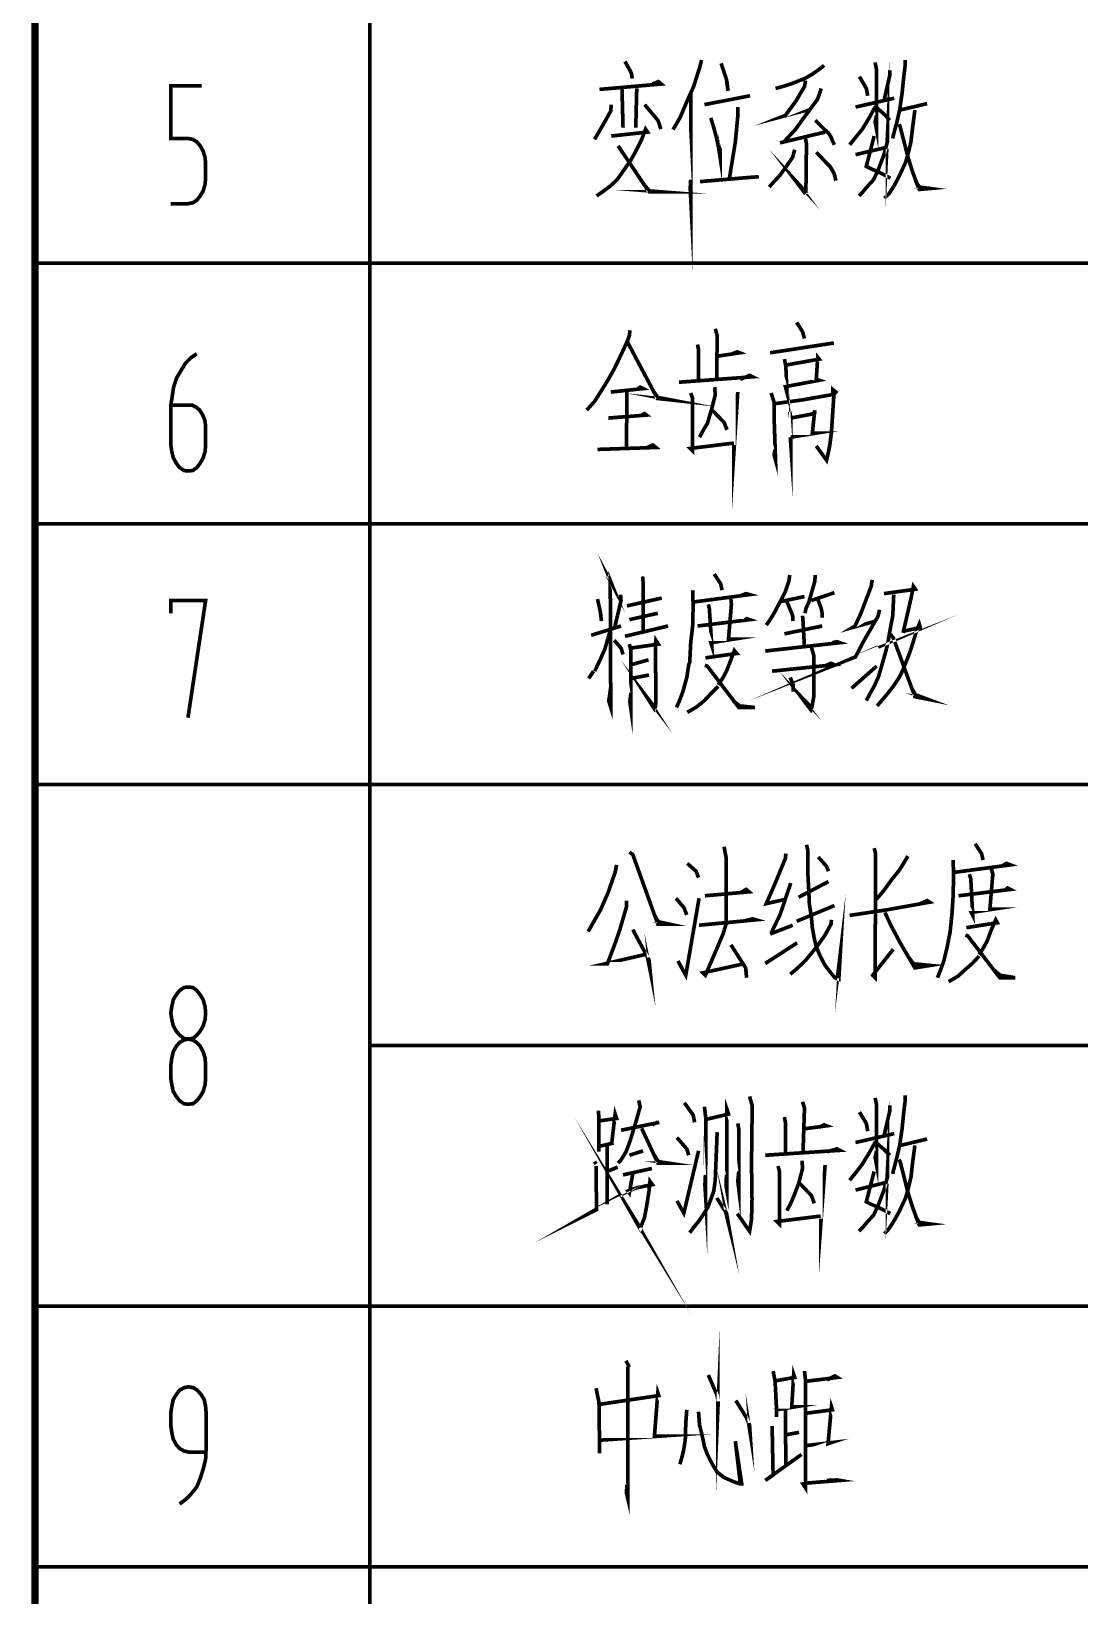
# Model space of a CAD drawing. Header units: millimetres. Extents: x 65 to 1398, y -63 to 357.
# Drawn here: x 362.73 to 387.24, y 120.62 to 157.2 of the extents above; entities that cross this region are included whole.
import ezdxf

# ---------------------------------------------------------------- set-up
doc = ezdxf.new("R2010")
doc.units = ezdxf.units.MM
doc.header["$LTSCALE"] = 0.25
doc.layers.add('P', color=7, linetype='Continuous')

msp = doc.modelspace()

# ---------------------------------------------------------------- linework, layer by layer
at = {"layer": 'P'}
for points, const_width in [([(362.8127897448064, 188.3498292557956), (362.8127897448064, 102.999869971135)], 0.1710016096220384), ([(370.6457037794706, 188.3498292557956), (370.6457037794706, 102.999869971135)], 0.0858259029281714), ([(378.3986436773155, 156.5240239790673), (378.3641832768973, 156.3751290414116), (378.2152883392416, 155.9050371640095), (378.1002036057698, 155.6527610250995), (377.8940913994953, 155.17096561548), (377.7334929296221, 154.8959326083692)], 0.0858259029281714), ([(383.1580801124231, 156.5240239790673), (383.1580801124231, 156.3751290414116), (383.123619712005, 156.0883925020834), (383.0891593115869, 155.7444386941364), (383.0319420429681, 155.3543209535538), (382.9630212421318, 155.0565310782424), (382.8830471053124, 154.7580910066967), (382.8713435730949, 154.6891702058605)], 0.0858259029281714), ([(376.6093036405099, 156.4895635786492), (376.7243883739818, 156.2834513723747), (376.7588487743999, 156.2145305715384), (376.7816056426006, 156.0883925020834)], 0.0858259029281714), ([(378.8570320225, 156.4440498422478), (378.983170091955, 156.0656356338827), (379.0176304923732, 155.8016559627552), (378.9948736241726, 156.0194717012471)], 0.0858259029281714), ([(381.2660090705975, 156.3978859096122), (381.1970882697613, 156.3406686409935), (380.9903258672525, 156.1917737033378), (380.8069705291787, 156.0883925020834), (380.4857735894324, 155.9622544326284), (380.3024182513585, 155.9050371640095), (380.1301162492679, 155.8588732313739)], 0.0858259029281714), ([(382.0000806191271, 154.3107559974953), (382.7335019714224, 154.483057999586), (382.7452055036399, 154.7236306062786), (382.7452055036399, 154.609196069041), (382.6652313668204, 154.3107559974953), (382.5390932973654, 153.9778555255315), (382.4240085638936, 153.7255793866215), (382.286166962221, 153.5766844489658), (382.160028892766, 153.4277895113101), (382.0800547559465, 153.3471651782563)], 0.0858259029281714), ([(382.4584689643117, 156.4668067104485), (382.4929293647298, 156.2834513723747), (382.4929293647298, 154.8959326083692), (382.4584689643117, 155.0792879464431), (382.4929293647298, 155.2281828840987)], 0.0858259029281714), ([(382.8024227722586, 156.2834513723747), (382.8024227722586, 156.1690168351371), (382.6652313668204, 155.5721366920457)], 0.0858259029281714), ([(365.9896485456173, 153.1638098401825), (366.3908196221831, 153.1638098401825), (366.5052541594207, 153.1865667083832), (366.5969318284576, 153.2444341732362), (366.6775561615113, 153.3471651782563), (366.7464769623476, 153.4622499117282), (366.7919906987489, 153.6228483816014), (366.8036942309664, 153.7717433192571), (366.8036942309664, 154.0812367267859), (366.7919906987489, 154.2418351966591), (366.7464769623476, 154.3907301343148), (366.6775561615113, 154.5175184000041), (366.5969318284576, 154.609196069041), (366.5052541594207, 154.6664133376598), (366.3908196221831, 154.6891702058605), (365.9896485456173, 154.6891702058605), (365.9896485456173, 155.9160904999927), (366.7120165619294, 155.9160904999927)], 0.0858259029281714), ([(376.0130736936529, 155.8361163631733), (377.4584599225114, 155.9622544326284), (377.3895391216752, 156.0194717012471), (377.2516975200026, 155.9622544326284)], 0.0858259029281714), ([(376.5403828396737, 155.8361163631733), (376.5637899041086, 154.9414463447705)], 0.0858259029281714), ([(376.884986843855, 155.8588732313739), (376.86157977942, 154.9414463447705)], 0.0858259029281714), ([(380.8297273973793, 156.0422285694478), (380.8069705291787, 155.9050371640095), (380.6119116588874, 155.5721366920457), (380.3596355199773, 155.2281828840987), (380.3024182513585, 155.2054260158981), (380.9558654668343, 155.3770778217545)], 0.0858259029281714), ([(381.1970882697613, 155.8588732313739), (381.1509243371257, 155.7099782937183), (381.1054106007244, 155.5955437564807), (380.7725101287606, 155.1482087472793), (380.6008583229042, 154.9069859443524), (380.3251751195592, 154.609196069041), (380.2334974505222, 154.5857890046061), (381.2887659387982, 154.8380651435162)], 0.0858259029281714), ([(382.091758288164, 156.134556434719), (382.2523567580372, 155.8588732313739), (382.286166962221, 155.6872214255176)], 0.0858259029281714), ([(376.2881067007636, 155.4804590230088), (376.2770533647804, 155.3315640853532), (376.0702909622717, 154.9642032129712), (375.8986391564154, 154.6664133376598)], 0.0858259029281714), ([(377.0683421819288, 155.4804590230088), (377.3778355894576, 155.1137483468612), (377.4005924576583, 155.0565310782424), (377.4467563902939, 154.9069859443524)], 0.0858259029281714), ([(378.1463675384053, 155.7444386941364), (378.1463675384053, 153.2899479096376), (378.1346640061879, 153.519467180347), (378.1463675384053, 153.7255793866215)], 0.0858259029281714), ([(378.4675644781517, 155.4804590230088), (379.5338863024108, 155.6872214255176)], 0.0858259029281714), ([(379.2471497630826, 155.4232417543901), (379.2471497630826, 155.2054260158981), (379.1899324944638, 154.609196069041), (379.1210116936276, 154.1846179280403), (379.0520908927913, 153.7600397870396)], 0.0858259029281714), ([(382.4701724965291, 155.4459986225907), (382.3206273626392, 155.17096561548), (382.160028892766, 154.9069859443524), (382.0111339551103, 154.7236306062786), (381.8622390174546, 154.5402752682048)], 0.0858259029281714), ([(382.0000806191271, 155.4232417543901), (382.9058039735131, 155.6293539606645)], 0.0858259029281714), ([(383.0436455751856, 155.3543209535538), (383.6743359224608, 155.5032158912095)], 0.0858259029281714), ([(378.6164594158074, 155.17096561548), (378.6853802166437, 154.9414463447705), (378.7653543534631, 154.6436564694592), (378.8115182860987, 154.3907301343148), (378.8342751542993, 154.2418351966591), (378.8342751542993, 154.4251905347329), (378.7543010174799, 154.6664133376598)], 0.0858259029281714), ([(381.0592466680888, 155.1137483468612), (381.2660090705975, 154.9069859443524), (381.3687400756177, 154.8153082753155), (381.4266075404707, 154.7236306062786), (381.472121276872, 154.609196069041), (381.5065816772901, 154.5402752682048)], 0.0858259029281714), ([(382.4929293647298, 155.4115382221726), (382.6879882350211, 155.2398864163162), (382.8024227722586, 155.1137483468612)], 0.0858259029281714), ([(383.3875993831326, 155.3543209535538), (383.3303821145138, 154.9069859443524), (383.2959217140957, 154.609196069041), (383.2387044454769, 154.3679732661141), (383.1697836446406, 154.1274006594215), (383.0319420429681, 153.8289605878759), (382.9058039735131, 153.5883879811832), (382.779665904058, 153.3933291108919), (382.6762847028036, 153.2899479096376)], 0.0858259029281714), ([(376.2881067007636, 154.7463874744793), (377.137262982765, 154.8380651435162), (377.0910990501295, 154.9069859443524), (376.9994213810925, 154.6664133376598), (376.86157977942, 154.3907301343148), (376.7471452421825, 154.1846179280403), (376.5865467723093, 153.9550986573309), (376.4259483024362, 153.7255793866215), (376.2653498325629, 153.5766844489658), (376.0819944944891, 153.4388428472932), (375.9441528928166, 153.3471651782563)], 0.0858259029281714), ([(380.8297273973793, 154.6891702058605), (380.8531344618143, 154.5630321364054), (380.8414309295968, 153.5766844489658), (380.8414309295968, 153.3933291108919)], 0.0858259029281714), ([(382.435712096111, 154.7463874744793), (382.2523567580372, 154.0357229903846), (382.3667912952748, 153.9778555255315), (382.5046328969473, 153.9206382569128), (382.6418243023855, 153.8517174560765), (382.8141263044761, 153.7600397870396)], 0.0858259029281714), ([(383.0202385107506, 155.0220706778243), (383.0436455751856, 154.9642032129712), (383.2270009132594, 154.2535387288766), (383.3303821145138, 153.9206382569128), (383.4565201839688, 153.5766844489658), (383.4909805843869, 153.4967103121463), (383.743256723297, 153.519467180347), (383.4909805843869, 153.5539275807651), (383.3986527191157, 153.7028225184208)], 0.0858259029281714), ([(376.4487051706368, 154.5175184000041), (377.1717233831832, 153.4388428472932), (377.481216790712, 153.4388428472932), (377.1827767191663, 153.4622499117282), (377.0455853137282, 153.6228483816014)], 0.0858259029281714), ([(380.5774512584692, 154.4251905347329), (380.5319375220679, 154.2535387288766), (380.3596355199773, 154.0012625899665), (380.2334974505222, 153.8289605878759), (380.0956558488498, 153.6800656502201), (379.9812213116122, 153.5539275807651)], 0.0858259029281714), ([(380.8297273973793, 153.3933291108919), (380.5774512584692, 153.7255793866215), (380.8414309295968, 153.4388428472932)], 0.0858259029281714), ([(381.0820035362894, 154.3679732661141), (381.2887659387982, 154.1501575276222), (381.4032004760357, 154.0357229903846), (381.472121276872, 153.9206382569128), (381.5065816772901, 153.8517174560765), (381.5410420777083, 153.7028225184208)], 0.0858259029281714), ([(378.3641832768973, 153.6800656502201), (379.4422086333739, 153.7717433192571), (379.7406487049196, 153.7945001874577)], 0.0858259029281714), ([(362.8127897448064, 151.7762910761771), (414.1119722389493, 151.7762910761771)], 0.0858259029281714), ([(380.6236151911049, 150.3887723121717), (380.7614567927774, 150.1703063774454), (380.8069705291787, 150.0097079075722)], 0.0858259029281714), ([(376.7243883739818, 150.2047667778635), (376.7126848417644, 150.0786287084085), (376.6554675731455, 149.9297337707528), (376.5176259714731, 149.6312936992071), (376.3570275015999, 149.2990434234776), (376.2081325639442, 149.03506375235), (376.0592376262884, 148.7944911456574), (375.8986391564154, 148.5422150067473), (375.7146336221072, 148.3354526042386)], 0.0858259029281714), ([(376.6554675731455, 149.9524906389534), (377.3661320572402, 148.6104856113493), (377.6762756610033, 148.5766754071655), (377.3778355894576, 148.6338926757842), (377.2634010522201, 148.7944911456574)], 0.0858259029281714), ([(378.7198406170618, 150.2392271782816), (378.7653543534631, 150.0786287084085), (378.7543010174799, 149.03506375235)], 0.0858259029281714), ([(366.5969318284576, 149.654700763642), (366.4597404230194, 149.5630230946051), (366.3336023535643, 149.4362348289158), (366.2302211523099, 149.2645830230595), (366.1268399510556, 149.0922810209688), (366.0579191502193, 148.8861688146943), (366.0241089460355, 148.6683530762024), (365.9896485456173, 148.4505373377104), (365.9896485456173, 147.5214069188896), (366.012405413818, 147.3718617849995), (366.0468658142361, 147.2229668473439), (366.1157866150724, 147.0968287778888), (366.1957607518918, 146.9934475766344), (366.2991419531462, 146.9251769720325), (366.3908196221831, 146.913473439815), (366.5052541594207, 146.9251769720325), (366.5969318284576, 146.9934475766344), (366.6775561615113, 147.0968287778888), (366.7464769623476, 147.2229668473439), (366.7919906987489, 147.3718617849995), (366.8036942309664, 147.5214069188896), (366.8036942309664, 147.8309003264184), (366.8036942309664, 147.9797952640741), (366.7809373627657, 148.1176368657466), (366.7347734301301, 148.221018067001), (366.6658526292939, 148.3354526042386), (366.5858784924744, 148.4043734050748), (366.4942008234375, 148.4505373377104), (366.3908196221831, 148.4505373377104), (365.9896485456173, 148.4505373377104)], 0.0858259029281714), ([(378.3069660082786, 149.872516502134), (378.3297228764792, 149.746378432679), (378.3297228764792, 149.0233602201326)], 0.0858259029281714), ([(378.7653543534631, 149.596833298789), (379.2933136957182, 149.6774576318427), (379.2360964270994, 149.7002145000434), (379.1210116936276, 149.654700763642)], 0.0858259029281714), ([(380.0039781798129, 149.6774576318427), (381.4948781450727, 149.9069769025521)], 0.0858259029281714), ([(380.3368786517767, 149.528562694187), (380.3713390521948, 149.3562606920964), (380.3940959203954, 148.7600307452393), (380.3596355199773, 148.8861688146943), (381.1509243371257, 149.03506375235), (381.0820035362894, 149.0578206205507), (381.1164639367075, 149.5740764305883), (381.1509243371257, 149.528562694187), (380.3713390521948, 149.3907210925145)], 0.0858259029281714), ([(376.2770533647804, 148.7600307452393), (377.0338817815107, 148.8400048820587), (376.9649609806744, 148.8744652824768), (376.8960401798382, 148.8172480138581)], 0.0858259029281714), ([(377.8713345312947, 148.9895500159487), (379.5911035710296, 149.1156880854038), (379.5228329664276, 149.1501484858219), (379.3043670317014, 149.0578206205507)], 0.0858259029281714), ([(378.7081370848443, 148.8744652824768), (378.7198406170618, 148.691109944403), (378.6281629480249, 148.3354526042386), (378.5364852789879, 148.0259591967097), (378.4331040777336, 147.8536571946191), (378.3524797446798, 147.7047622569634)], 0.0858259029281714), ([(380.0846025128666, 148.4843475418943), (380.7614567927774, 148.5766754071655), (381.472121276872, 148.7028134766205), (381.472121276872, 148.8172480138581), (381.5410420777083, 148.7600307452393), (381.4948781450727, 148.7028134766205), (381.4376608764539, 147.8309003264184), (381.4032004760357, 147.5441637870902), (381.3576867396345, 147.3146445163808), (381.3232263392163, 147.1657495787251), (381.0820035362894, 147.4986500506889)], 0.0858259029281714), ([(376.6554675731455, 148.7944911456574), (376.6437640409281, 147.4407825858358)], 0.0858259029281714), ([(378.1463675384053, 148.7372738770386), (378.1918812748067, 148.6104856113493), (378.1918812748067, 148.5532683427305), (378.1918812748067, 147.383565317217), (378.1346640061879, 147.4407825858358), (379.1554720940456, 147.5669206552909)], 0.0858259029281714), ([(379.2471497630826, 148.7600307452393), (379.1554720940456, 147.3380515808157), (379.1554720940456, 147.5214069188896)], 0.0858259029281714), ([(380.1190629132847, 147.4180257176351), (380.0956558488498, 147.2918876481801), (380.1301162492679, 147.1657495787251), (380.0956558488498, 148.1865576665829), (380.0956558488498, 148.5188079423124), (380.0273852442478, 148.7372738770386)], 0.0858259029281714), ([(380.4630167212317, 148.3009922038204), (380.4857735894324, 148.1520972661648), (380.4857735894324, 147.5441637870902), (380.4747202534492, 147.7047622569634)], 0.0858259029281714), ([(376.2198360961617, 148.1520972661648), (377.1138559183301, 148.221018067001), (377.0683421819288, 148.2554784674191), (376.9994213810925, 148.221018067001)], 0.0858259029281714), ([(378.6281629480249, 148.3582094724392), (378.9259528233363, 148.0487160649103), (378.9948736241726, 147.877064259054)], 0.0858259029281714), ([(380.4857735894324, 147.7047622569634), (381.0592466680888, 147.7964399260003), (380.9903258672525, 147.7964399260003), (381.0475431358713, 148.3354526042386)], 0.0858259029281714), ([(381.0592466680888, 148.3009922038204), (381.0364897998881, 148.2554784674191), (380.4857735894324, 148.1520972661648)], 0.0858259029281714), ([(375.9669097610172, 147.4180257176351), (377.3316716568221, 147.4641896502708), (377.2634010522201, 147.5214069188896), (377.137262982765, 147.4641896502708)], 0.0858259029281714), ([(362.8127897448064, 145.6748496134653), (414.1119722389493, 145.6748496134653)], 0.0858259029281714), ([(376.2081325639442, 144.447929319333), (376.2881067007636, 144.298384185443), (376.2653498325629, 144.3556014540618), (376.2770533647804, 141.3855050557596), (376.2308894321448, 141.5343999934153), (376.2770533647804, 141.8673004653791)], 0.0858259029281714), ([(377.0221782492932, 144.447929319333), (377.0338817815107, 144.298384185443), (377.0338817815107, 143.1858984285483)], 0.0858259029281714), ([(378.6970837488611, 144.5051465879518), (378.8459786865168, 144.2756273172423), (378.880439086935, 144.1267323795867)], 0.0858259029281714), ([(380.4630167212317, 144.4817395235168), (380.4402598530311, 144.3328445858611), (380.3596355199773, 144.0922719791685), (380.2334974505222, 143.8510491762416), (380.0956558488498, 143.5877197013484), (379.9812213116122, 143.4037141670402), (379.9123005107759, 143.3120364980033)], 0.0858259029281714), ([(381.0592466680888, 144.4817395235168), (381.0475431358713, 144.3328445858611), (380.9792725312693, 144.0922719791685), (380.910351730433, 143.8510491762416), (380.8414309295968, 143.7021542385859), (380.8186740613962, 143.5877197013484)], 0.0858259029281714), ([(378.1918812748067, 144.1267323795867), (378.2035848070241, 143.7593715072047), (378.1918812748067, 143.2892796298027), (378.1463675384053, 142.8991618892201), (378.1236106702047, 142.4407735440355), (378.1002036057698, 142.3835562754167), (378.0546898693684, 142.0851162038711), (377.9630122003316, 141.7522157319072), (377.8713345312947, 141.5116431252146), (377.8134670664416, 141.3855050557596)], 0.0858259029281714), ([(382.3895481634754, 144.3673049862793), (382.3667912952748, 144.2184100486236), (382.1262186885822, 143.5877197013484), (381.9883770869096, 143.2892796298027), (381.9311598182909, 143.2548192293845), (382.4701724965291, 143.4037141670402)], 0.0858259029281714), ([(382.6652313668204, 144.0461080465329), (383.3986527191157, 144.1494892477873), (383.3531389827144, 144.2184100486236), (383.3069750500788, 143.9771872456967), (383.1119161797875, 143.1286811599295)], 0.0858259029281714), ([(366.3908196221831, 141.144932449067), (366.8036942309664, 143.8855095766597), (365.9896485456173, 143.8855095766597), (365.9896485456173, 143.5877197013484)], 0.0858259029281714), ([(375.9669097610172, 143.9199699770779), (376.0358305618536, 143.610476569549), (376.0592376262884, 143.4037141670402)], 0.0858259029281714), ([(376.5059224392555, 144.0233511783323), (376.5176259714731, 143.8855095766597), (376.3687310338174, 143.2548192293845)], 0.0858259029281714), ([(377.4695132584945, 143.9427268452785), (376.6554675731455, 143.7593715072047)], 0.0858259029281714), ([(378.2152883392416, 143.8510491762416), (379.5228329664276, 144.0233511783323), (379.4422086333739, 144.0461080465329), (379.3160705639189, 144.0005943101316)], 0.0858259029281714), ([(378.5592421471886, 143.7938319076228), (378.5819990153893, 143.7021542385859), (378.6392162840081, 142.8302410883838), (378.6164594158074, 142.8991618892201), (379.132715225845, 142.9797862222738), (379.0293340245906, 142.9797862222738), (379.0982548254269, 143.7938319076228), (379.0865512932094, 143.9199699770779)], 0.0858259029281714), ([(380.2562543187229, 143.8627527084591), (380.8069705291787, 143.9771872456967)], 0.0858259029281714), ([(380.3940959203954, 143.8627527084591), (380.508530457633, 143.5877197013484), (380.5319375220679, 143.5187989005121), (380.5319375220679, 143.4037141670402)], 0.0858259029281714), ([(380.9675689990519, 143.8855095766597), (381.5065816772901, 144.0688649147336)], 0.0858259029281714), ([(381.1164639367075, 143.9199699770779), (381.1970882697613, 143.7021542385859), (381.2198451379619, 143.5877197013484), (381.2198451379619, 143.484338500094)], 0.0858259029281714), ([(382.8941004412956, 144.0233511783323), (382.8713435730949, 143.5298522364953), (382.8141263044761, 143.2320623611839), (382.7569090358573, 142.8991618892201), (382.7107451032218, 142.7041030189288), (382.6190674341849, 142.3835562754167), (382.5390932973654, 142.1078730720717), (382.435712096111, 141.8783538013623), (382.3440344270741, 141.7184055277234), (382.2523567580372, 141.5461035256328)], 0.0858259029281714), ([(377.3778355894576, 143.5877197013484), (376.7126848417644, 143.4381745674584)], 0.0858259029281714), ([(378.3069660082786, 143.2892796298027), (379.5228329664276, 143.4381745674584), (379.4539121655914, 143.4615816318933), (379.3849913647551, 143.4037141670402)], 0.0858259029281714), ([(382.5618501655661, 143.6676938381678), (382.527389765148, 143.5187989005121), (382.183435957201, 142.922568953655), (382.0000806191271, 142.5669116134906), (381.942213154274, 142.5441547452899), (382.527389765148, 142.7964308842)], 0.0858259029281714), ([(380.7614567927774, 143.5298522364953), (380.7725101287606, 143.4037141670402), (380.8069705291787, 142.7730238197651)], 0.0858259029281714), ([(383.1008628438044, 143.1631415603476), (383.5137374525876, 143.2548192293845), (383.4909805843869, 143.3354435624383), (383.4220597835507, 143.1631415603476), (383.3303821145138, 142.8536481528188), (383.2614613136776, 142.64688575031), (383.1925405128412, 142.4752339444536), (383.1119161797875, 142.2684715419449), (383.0202385107506, 142.0851162038711), (382.8830471053124, 141.8783538013623), (382.7569090358573, 141.7184055277234), (382.6418243023855, 141.5805639260509), (382.5046328969473, 141.4199654561777)], 0.0858259029281714), ([(376.5176259714731, 143.2892796298027), (375.8180148233616, 143.0714638913107)], 0.0858259029281714), ([(376.2653498325629, 143.1858984285483), (376.1392117631079, 142.7502669515644), (376.0013701614354, 142.4407735440355), (375.8986391564154, 142.2340111415268)], 0.0858259029281714), ([(376.7471452421825, 142.7730238197651), (377.3895391216752, 142.864701488802), (377.3316716568221, 142.9570293540732), (377.3206183208389, 142.8536481528188), (377.3316716568221, 141.7294588637066), (377.3316716568221, 141.5343999934153), (377.3206183208389, 141.3972085879771), (377.2978614526382, 141.3510446553415), (377.1138559183301, 141.6377811946697), (377.2978614526382, 141.3972085879771), (377.3206183208389, 141.4544258565959)], 0.0858259029281714), ([(376.6093036405099, 143.0487070231101), (377.6184081961503, 143.2892796298027)], 0.0858259029281714), ([(380.3368786517767, 143.1059242917289), (381.2198451379619, 143.2892796298027)], 0.0858259029281714), ([(381.1743314015606, 143.2892796298027), (381.1164639367075, 143.2548192293845)], 0.0858259029281714), ([(382.8024227722586, 143.1059242917289), (382.8830471053124, 143.0142466226919), (383.3875993831326, 141.6377811946697), (383.6743359224608, 141.5805639260509), (383.3986527191157, 141.6839451273053), (383.3303821145138, 141.8100831967603)], 0.0858259029281714), ([(376.3570275015999, 142.9570293540732), (376.5176259714731, 142.7730238197651), (376.5637899041086, 142.6241288821093)], 0.0858259029281714), ([(376.7126848417644, 142.864701488802), (376.7471452421825, 142.7158065511462), (376.7471452421825, 141.3510446553415), (376.7243883739818, 141.5116431252146), (376.7471452421825, 141.7294588637066)], 0.0858259029281714), ([(378.4903213463524, 142.5441547452899), (379.2243928948819, 142.64688575031), (379.1671756262632, 142.7158065511462), (379.0865512932094, 142.4979908126543), (378.983170091955, 142.2340111415268), (378.9031959551356, 142.0851162038711), (378.7887614178981, 141.9128142017804)], 0.0858259029281714), ([(379.8895436425753, 142.7041030189288), (381.6327197467452, 142.8991618892201), (381.5637989459089, 142.922568953655), (381.4604177446545, 142.8991618892201)], 0.0858259029281714), ([(380.9675689990519, 142.7964308842), (381.0247862676706, 142.6013720139087), (381.0247862676706, 141.6377811946697), (380.9903258672525, 141.4544258565959), (380.9792725312693, 141.3855050557596), (380.9558654668343, 141.3282877871408), (380.7035893279243, 141.6605380628703), (380.9675689990519, 141.3855050557596), (380.9903258672525, 141.4771827247965)], 0.0858259029281714), ([(377.1600198509657, 142.4979908126543), (376.7471452421825, 142.3835562754167)], 0.0858259029281714), ([(378.4786178141349, 142.3718527431993), (378.5364852789879, 142.3490958749986), (379.2699066312833, 141.3855050557596), (379.6489710358827, 141.3855050557596)], 0.0858259029281714), ([(380.0501421124484, 142.2340111415268), (381.5065816772901, 142.3835562754167), (381.4266075404707, 142.4173664796006), (381.3232263392163, 142.3718527431993)], 0.0858259029281714), ([(381.9077527538559, 141.832840064961), (382.4929293647298, 142.3490958749986)], 0.0858259029281714), ([(375.8752320919804, 142.2340111415268), (375.7607975547428, 142.0623593356704)], 0.0858259029281714), ([(377.1717233831832, 142.1423334724898), (376.7471452421825, 142.0623593356704)], 0.0858259029281714), ([(380.4747202534492, 142.0851162038711), (380.5429908580511, 141.9128142017804), (380.5429908580511, 141.7522157319072)], 0.0858259029281714), ([(378.7887614178981, 141.8783538013623), (378.6281629480249, 141.7184055277234), (378.4675644781517, 141.5461035256328), (378.2842091400779, 141.3972085879771), (378.0657432053516, 141.271070518522)], 0.0858259029281714), ([(379.6372675036652, 141.3855050557596), (379.2933136957182, 141.4199654561777), (379.132715225845, 141.5461035256328)], 0.0858259029281714), ([(362.8127897448064, 139.5851116829709), (414.1119722389493, 139.5851116829709)], 0.0858259029281714), ([(376.7126848417644, 138.0025340486742), (376.7926589785837, 137.9446665838211), (377.3778355894576, 136.3165752131231), (377.6528685965684, 136.3165752131231), (377.3895391216752, 136.3737924817418), (377.2978614526382, 136.534390951615)], 0.0858259029281714), ([(378.9259528233363, 138.1286721181292), (378.9721167559719, 137.8874493152023), (378.9721167559719, 136.3165752131231), (378.9031959551356, 136.0870559424136), (378.4903213463524, 135.1234651231746), (378.4331040777336, 135.1806823917934), (379.3732878325376, 135.3874447943022), (379.0865512932094, 135.8347798035036), (379.4305051011564, 135.2957671252653), (379.4539121655914, 135.0662478545558)], 0.0858259029281714), ([(380.3713390521948, 137.9680736482561), (380.3596355199773, 137.8529889147842), (380.0846025128666, 137.1878381670909), (379.9123005107759, 136.7977204265082), (380.3713390521948, 136.9011016277626)], 0.0858259029281714), ([(380.8531344618143, 138.1741858545305), (380.8875948622324, 138.036344252858), (380.8875948622324, 137.4628711742016), (380.910351730433, 137.0389432294351), (380.9214050664162, 136.7749635583076), (380.9675689990519, 136.4999305511969), (380.9903258672525, 136.2359508800693), (381.0364897998881, 135.9836747411592), (381.0820035362894, 135.7886158708679), (381.1743314015606, 135.570800132376), (381.2887659387982, 135.352984393884), (381.4032004760357, 135.2040894562283), (381.5182852095076, 135.0662478545558), (381.6099628785445, 135.0317874541377), (381.6444232789627, 135.6280174009948), (381.5755024781264, 135.0545443223384)], 0.0858259029281714), ([(381.3687400756177, 137.5551990394728), (381.3232263392163, 137.6696335767104), (381.128167468925, 137.8874493152023)], 0.0858259029281714), ([(382.435712096111, 138.0942117177111), (382.4701724965291, 137.9680736482561), (382.4584689643117, 135.0662478545558), (382.4012516956929, 135.1234651231746), (382.8830471053124, 135.7313986022492)], 0.0858259029281714), ([(383.2270009132594, 137.9102061834029), (383.0319420429681, 137.5896594398909), (382.8368831726768, 137.348436636964), (382.6652313668204, 137.1078640302714), (382.4584689643117, 136.8666412273445)], 0.0858259029281714), ([(384.7978750153387, 138.1969427227312), (384.9474201492286, 137.9680736482561), (384.9818805496468, 137.8185285143661)], 0.0858259029281714), ([(376.4142447702187, 137.7040939771285), (376.3797843698005, 137.5317919750378), (376.2081325639442, 137.0389432294351), (376.0358305618536, 136.6488254888526), (375.8641787559972, 136.3510356135412), (375.7490940225253, 136.1442732110324)], 0.0858259029281714), ([(378.0657432053516, 137.7385543775466), (378.2725056078605, 137.5551990394728), (378.3297228764792, 137.4056539055828)], 0.0858259029281714), ([(384.2822694015354, 137.8185285143661), (384.2933227375185, 137.4628711742016), (384.2822694015354, 136.9817259608164), (384.2588623371004, 136.5916082202338), (384.2133486006991, 136.1442732110324), (384.2016450684816, 136.0870559424136), (384.1444277998628, 135.7886158708679), (384.0644536630434, 135.4563655951384), (383.9721257977722, 135.2040894562283), (383.9149085291534, 135.0662478545558)], 0.0858259029281714), ([(384.3277831379366, 137.5317919750378), (385.6236242329052, 137.7040939771285), (385.5319465638682, 137.7385543775466), (385.4292155588481, 137.6813371089278)], 0.0858259029281714), ([(384.6606836099004, 137.4862782386365), (384.6951440103186, 137.3828970373822), (384.7406577467199, 136.5226874193975), (384.7061973463018, 136.5916082202338), (385.2341566885569, 136.6715823570532), (385.14247901952, 136.6715823570532), (385.2107496241219, 137.4862782386365), (385.1762892237037, 137.6124163080916)], 0.0858259029281714), ([(378.4786178141349, 136.9817259608164), (379.5111294342101, 137.0734036298533), (379.4422086333739, 137.1306208984721), (379.3043670317014, 137.0499965654183)], 0.0858259029281714), ([(380.4857735894324, 137.2795158361278), (380.2334974505222, 136.534390951615), (380.0273852442478, 136.1098128106143)], 0.0858259029281714), ([(380.6691289275062, 136.9472655603983), (381.3687400756177, 137.3139762365459)], 0.0858259029281714), ([(384.4084074709904, 136.9817259608164), (385.6236242329052, 137.1306208984721), (385.5553536283032, 137.1650812988902), (385.4974861634501, 137.1078640302714)], 0.0858259029281714), ([(376.6437640409281, 136.8666412273445), (376.6437640409281, 136.7177462896888), (376.4948691032724, 136.2131940118687)], 0.0858259029281714), ([(377.8024137304584, 136.9238584959633), (377.9857690685322, 136.7060427574714), (378.0546898693684, 136.534390951615)], 0.0858259029281714), ([(377.8479274668597, 135.4563655951384), (378.0312828049335, 135.1234651231746), (378.3414264086967, 136.9238584959633)], 0.0858259029281714), ([(381.8622390174546, 136.5226874193975), (382.7107451032218, 136.6488254888526), (383.7315531910796, 136.8321808269264), (383.6743359224608, 136.8666412273445), (383.467573519952, 136.7749635583076)], 0.0858259029281714), ([(378.3414264086967, 136.2931681486881), (379.6717279040834, 136.4193062181431), (379.5911035710296, 136.4427132825781), (379.3622344965545, 136.384845817725)], 0.0858259029281714), ([(381.4376608764539, 136.4193062181431), (381.4266075404707, 136.3165752131231), (381.2887659387982, 136.064299074213), (381.1509243371257, 135.8692402039217), (380.9903258672525, 135.6624778014129), (380.8186740613962, 135.4563655951384), (380.6236151911049, 135.2723600608303), (380.4747202534492, 135.1462219913753)], 0.0858259029281714), ([(380.6236151911049, 136.384845817725), (381.5065816772901, 136.752206690107)], 0.0858259029281714), ([(382.6879882350211, 136.5916082202338), (382.8258298366936, 136.2931681486881), (383.0319420429681, 135.9037006043398), (383.2387044454769, 135.5480432641753), (383.3875993831326, 135.2957671252653), (383.743256723297, 135.352984393884), (383.3875993831326, 135.3874447943022)], 0.0858259029281714), ([(384.5917628090642, 136.2359508800693), (385.3141308253763, 136.3510356135412), (385.2796704249582, 136.4193062181431), (385.1762892237037, 136.190437143668), (385.0846115546669, 135.9381610047579), (385.0046374178474, 135.7886158708679), (384.8902028806099, 135.6052605327941)], 0.0858259029281714), ([(376.5059224392555, 136.2359508800693), (376.3570275015999, 135.8113727390686), (376.1964290317267, 135.3874447943022), (376.1275082308904, 135.3874447943022), (377.0683421819288, 135.6052605327941)], 0.0858259029281714), ([(376.7926589785837, 136.190437143668), (377.1717233831832, 135.4791224633391), (377.1944802513839, 135.2496031926296), (377.137262982765, 135.5363397319578)], 0.0858259029281714), ([(380.0039781798129, 136.0870559424136), (380.5319375220679, 136.2931681486881)], 0.0858259029281714), ([(384.5690059408635, 136.064299074213), (384.6262232094823, 136.040892009778), (385.371348093995, 135.0662478545558), (385.738708966377, 135.0662478545558)], 0.0858259029281714), ([(379.8895436425753, 135.3984981302853), (380.634668527088, 135.8802935399048)], 0.0858259029281714), ([(383.2387044454769, 135.5480432641753), (383.3875993831326, 135.352984393884)], 0.0858259029281714), ([(384.8902028806099, 135.570800132376), (384.7296044107367, 135.3984981302853), (384.5573024086461, 135.2496031926296), (384.3967039387729, 135.100708254974), (384.178888200281, 134.9745701855189)], 0.0858259029281714), ([(385.7270054341595, 135.0662478545558), (385.3830516262126, 135.1234651231746), (385.2341566885569, 135.2496031926296)], 0.0858259029281714), ([(366.8036942309664, 134.2404986369893), (366.7919906987489, 134.389393574645), (366.7464769623476, 134.5499920445182), (366.6775561615113, 134.66507677799), (366.5969318284576, 134.7678077830101), (366.5052541594207, 134.8367285838464), (366.3908196221831, 134.8484321160639), (366.2991419531462, 134.8367285838464), (366.1957607518918, 134.7678077830101), (366.1157866150724, 134.66507677799), (366.0468658142361, 134.5499920445182), (366.012405413818, 134.389393574645), (365.9896485456173, 134.2404986369893), (366.012405413818, 134.0916036993336), (366.0468658142361, 133.9420585654436), (366.1157866150724, 133.8159204959886), (366.1957607518918, 133.7242428269517), (366.2991419531462, 133.6442686901323), (366.3908196221831, 133.6325651579148), (366.5052541594207, 133.6442686901323), (366.5969318284576, 133.7242428269517), (366.6775561615113, 133.8159204959886), (366.7464769623476, 133.9420585654436), (366.7919906987489, 134.0916036993336), (366.8036942309664, 134.2404986369893)], 0.0858259029281714), ([(366.8036942309664, 133.013578342857), (366.7919906987489, 133.1852301487134), (366.7464769623476, 133.3341250863691), (366.6775561615113, 133.4609133520584), (366.5969318284576, 133.5525910210953), (366.5052541594207, 133.6098082897141), (366.3908196221831, 133.6325651579148), (366.2991419531462, 133.6098082897141), (366.1957607518918, 133.5525910210953), (366.1157866150724, 133.4609133520584), (366.0468658142361, 133.3341250863691), (366.012405413818, 133.1852301487134), (365.9896485456173, 133.013578342857)], 0.0858259029281714), ([(370.6457037794706, 133.4836702202591), (414.1119722389493, 133.4836702202591)], 0.0858259029281714), ([(365.9896485456173, 132.7151382713114), (365.9896485456173, 133.013578342857)], 0.0858259029281714), ([(366.8036942309664, 133.013578342857), (366.8036942309664, 132.7151382713114)], 0.0858259029281714), ([(365.9896485456173, 132.7151382713114), (366.012405413818, 132.5662433336557), (366.0468658142361, 132.4056448637825), (366.1157866150724, 132.2905601303106), (366.1957607518918, 132.1878291252906), (366.2991419531462, 132.1189083244543), (366.3908196221831, 132.1072047922368), (366.5052541594207, 132.1189083244543), (366.5969318284576, 132.1878291252906), (366.6775561615113, 132.2905601303106), (366.7464769623476, 132.4056448637825), (366.7919906987489, 132.5662433336557), (366.8036942309664, 132.7151382713114)], 0.0858259029281714), ([(376.299810232981, 131.2014814378509), (376.3797843698005, 131.8776855215274), (376.4142447702187, 131.7749545165073), (376.0013701614354, 131.7170870516542)], 0.0858259029281714), ([(376.9305005802563, 132.1988824612737), (376.9649609806744, 132.049987523618), (376.86157977942, 131.6826266512361), (376.7243883739818, 131.235941838269), (376.6327107049449, 130.9947190353421), (376.5059224392555, 130.7886068290676), (376.4487051706368, 130.7307393642146)], 0.0858259029281714), ([(377.9974726007497, 132.141665192655), (378.2035848070241, 131.8549286533268), (378.2380452074423, 131.6826266512361)], 0.0858259029281714), ([(378.4675644781517, 132.049987523618), (378.5020248785698, 131.7515474520723), (378.5020248785698, 130.9719621671415), (378.4903213463524, 130.3757322202844), (378.4903213463524, 130.0311282161031), (378.4786178141349, 130.2261870863944), (378.4903213463524, 130.4557063571038)], 0.0858259029281714), ([(378.5020248785698, 131.7515474520723), (379.0293340245906, 131.8776855215274), (378.9948736241726, 131.9810667227818), (378.9948736241726, 131.1436139729978), (378.9948736241726, 130.4329494889032), (378.9948736241726, 130.3757322202844), (378.9948736241726, 130.0772921487387), (378.9721167559719, 130.2034302181937), (378.983170091955, 130.4557063571038)], 0.0858259029281714), ([(379.5228329664276, 132.2905601303106), (379.5800502350464, 132.0844479240362), (379.5800502350464, 131.6826266512361), (379.568346702829, 130.7307393642146), (379.5800502350464, 129.8822332784474), (379.568346702829, 129.4121414010454), (379.5228329664276, 129.1371083939347), (379.2360964270994, 129.5499830027179)], 0.0858259029281714), ([(380.7614567927774, 132.1644220608556), (380.8069705291787, 132.0155271231999), (380.7725101287606, 130.9719621671415)], 0.0858259029281714), ([(382.0000806191271, 130.1000490169394), (382.7335019714224, 130.2840545512475), (382.7452055036399, 130.5129236257226), (382.7452055036399, 130.3984890884851), (382.6652313668204, 130.1000490169394), (382.5390932973654, 129.7677987412098), (382.4240085638936, 129.5155226022998), (382.286166962221, 129.3659774684098), (382.160028892766, 129.2170825307541), (382.0800547559465, 129.1371083939347)], 0.0858259029281714), ([(382.4584689643117, 132.2560997298925), (382.4929293647298, 132.0844479240362), (382.4929293647298, 130.6852256278133), (382.4584689643117, 130.8685809658871), (382.4929293647298, 131.0174759035428)], 0.0858259029281714), ([(382.8024227722586, 132.0844479240362), (382.8024227722586, 131.9583098545811), (382.6652313668204, 131.3620799077241)], 0.0858259029281714), ([(383.1580801124231, 132.3139671947456), (383.1580801124231, 132.1644220608556), (383.123619712005, 131.8776855215274), (383.0891593115869, 131.5337317135804), (383.0319420429681, 131.1436139729978), (382.9630212421318, 130.8458240976864), (382.8830471053124, 130.5473840261407), (382.8713435730949, 130.4784632253045)], 0.0858259029281714), ([(376.7926589785837, 130.4784632253045), (376.7588487743999, 130.3068114194481), (376.7126848417644, 130.0311282161031), (376.6782244413462, 130.0772921487387), (376.8960401798382, 130.1579164817925), (377.2516975200026, 130.2261870863944), (377.1944802513839, 130.3068114194481), (377.1717233831832, 130.0772921487387), (377.1138559183301, 129.7105814725911), (377.0683421819288, 129.4693586696642), (376.9994213810925, 129.2860033315903), (376.9649609806744, 129.1943256625534), (376.7816056426006, 129.5155226022998), (376.9649609806744, 129.2170825307541)], 0.0858259029281714), ([(375.9903168254522, 131.9583098545811), (376.0013701614354, 131.7170870516542), (376.0013701614354, 130.9947190353421), (376.0013701614354, 131.1208571047972), (376.3459741656167, 131.2014814378509)], 0.0858259029281714), ([(376.5176259714731, 131.4992713131623), (377.4122959898758, 131.6826266512361)], 0.0858259029281714), ([(377.3778355894576, 131.6943301834536), (377.2516975200026, 131.6254093826173)], 0.0858259029281714), ([(379.2471497630826, 131.6598697830354), (379.2699066312833, 131.5337317135804), (379.2699066312833, 130.1234560813743), (379.2471497630826, 130.3068114194481), (379.2699066312833, 130.5363306901576)], 0.0858259029281714), ([(380.3368786517767, 131.8094149169254), (380.3596355199773, 131.6826266512361), (380.3596355199773, 130.9375017667234)], 0.0858259029281714), ([(382.091758288164, 131.923849454163), (382.2523567580372, 131.6598697830354), (382.286166962221, 131.4765144449616)], 0.0858259029281714), ([(376.9994213810925, 131.5454352457979), (377.3778355894576, 130.7307393642146), (377.6184081961503, 130.7307393642146), (377.3895391216752, 130.7651997646327), (377.2978614526382, 130.9147448985227)], 0.0858259029281714), ([(377.825170598659, 131.3276195073059), (378.0546898693684, 131.0636398361784), (378.1002036057698, 130.9147448985227)], 0.0858259029281714), ([(378.7653543534631, 131.453757576761), (378.7198406170618, 130.3295682876488), (378.6853802166437, 130.0772921487387), (378.6164594158074, 129.8822332784474), (378.5475386149711, 129.6988779403736), (378.4331040777336, 129.5155226022998), (378.3297228764792, 129.3659774684098), (378.2152883392416, 129.2287860629716), (378.1236106702047, 129.1026479935165)], 0.0858259029281714), ([(380.8069705291787, 131.5337317135804), (381.3232263392163, 131.6026525144167), (381.2660090705975, 131.6254093826173), (381.1509243371257, 131.5681921139985)], 0.0858259029281714), ([(382.0000806191271, 131.2125347738341), (382.9058039735131, 131.4192971763428)], 0.0858259029281714), ([(383.0436455751856, 131.1436139729978), (383.6743359224608, 131.2931591068878)], 0.0858259029281714), ([(376.1964290317267, 131.1436139729978), (376.1964290317267, 129.7677987412098)], 0.0858259029281714), ([(377.0338817815107, 131.0174759035428), (376.7126848417644, 130.9147448985227)], 0.0858259029281714), ([(377.825170598659, 129.8477728780293), (377.9857690685322, 129.5610363387011), (378.3297228764792, 131.0174759035428)], 0.0858259029281714), ([(379.8895436425753, 130.9147448985227), (381.6327197467452, 131.0291794357603), (381.5637989459089, 131.0636398361784), (381.3342796751995, 130.9947190353421)], 0.0858259029281714), ([(382.4701724965291, 131.235941838269), (382.3206273626392, 130.9719621671415), (382.160028892766, 130.7079824960139), (382.0111339551103, 130.5129236257226), (381.8622390174546, 130.3295682876488)], 0.0858259029281714), ([(382.4929293647298, 131.2014814378509), (382.6879882350211, 131.0291794357603), (382.8024227722586, 130.9147448985227)], 0.0858259029281714), ([(383.3875993831326, 131.1436139729978), (383.3303821145138, 130.7079824960139), (383.2959217140957, 130.3984890884851), (383.2387044454769, 130.1579164817925), (383.1697836446406, 129.9166936788655), (383.0319420429681, 129.6182536073198), (382.9058039735131, 129.3893845328447), (382.779665904058, 129.1943256625534), (382.6762847028036, 129.0792409290816)], 0.0858259029281714), ([(375.9330995568334, 130.6624687596126), (375.9441528928166, 129.6416606717548), (375.7607975547428, 129.5499830027179), (376.4948691032724, 129.9739109474843)], 0.0858259029281714), ([(375.8986391564154, 130.7651997646327), (375.9330995568334, 130.7079824960139)], 0.0858259029281714), ([(376.4376518346536, 130.6390616951776), (376.1964290317267, 130.5363306901576)], 0.0858259029281714), ([(376.5637899041086, 130.4557063571038), (377.2399939877852, 130.6046012947595)], 0.0858259029281714), ([(378.7543010174799, 129.9166936788655), (378.983170091955, 129.5610363387011), (379.0176304923732, 129.3659774684098), (378.9493598877713, 129.6416606717548)], 0.0858259029281714), ([(380.1879837141209, 130.6624687596126), (380.2217939183048, 130.5363306901576), (380.2217939183048, 130.4784632253045), (380.2217939183048, 129.308760199791), (380.164576649686, 129.3659774684098), (381.1853847375438, 129.4921155378648)], 0.0858259029281714), ([(380.7497532605599, 130.7886068290676), (380.7614567927774, 130.6046012947595), (380.6691289275062, 130.2495941508294), (380.5546943902687, 129.9511540792837), (380.4747202534492, 129.7677987412098), (380.3940959203954, 129.6182536073198)], 0.0858259029281714), ([(381.2887659387982, 130.6852256278133), (381.1853847375438, 129.2632464633897), (381.1853847375438, 129.434898269246)], 0.0858259029281714), ([(383.0202385107506, 130.8113636972683), (383.0436455751856, 130.7651997646327), (383.2270009132594, 130.0428317483206), (383.3303821145138, 129.7105814725911), (383.4565201839688, 129.3659774684098), (383.4909805843869, 129.2860033315903), (383.743256723297, 129.308760199791), (383.4909805843869, 129.3432206002091), (383.3986527191157, 129.4921155378648)], 0.0858259029281714), ([(380.6691289275062, 130.2840545512475), (380.9675689990519, 129.9739109474843), (381.0364897998881, 129.7905556094105)], 0.0858259029281714), ([(382.435712096111, 130.5363306901576), (382.2523567580372, 129.8250160098286), (382.3667912952748, 129.7677987412098), (382.5046328969473, 129.7105814725911), (382.6418243023855, 129.6416606717548), (382.8141263044761, 129.5499830027179)], 0.0858259029281714), ([(362.8127897448064, 127.3822287575473), (414.1119722389493, 127.3822287575473)], 0.0858259029281714), ([(378.3297228764792, 124.9166846370653), (378.3524797446798, 124.6065410333021), (378.4103472095329, 124.377671958827), (378.4675644781517, 124.101988755482), (378.5364852789879, 123.9186334174081), (378.6392162840081, 123.7118710148994), (378.7653543534631, 123.5057588086249), (378.9259528233363, 123.3796207391698), (379.132715225845, 123.2879430701329), (379.2933136957182, 123.2307258015141), (379.3388274321195, 123.2307258015141), (379.1899324944638, 124.228126824937), (379.3043670317014, 123.2534826697148)], 0.0858259029281714), ([(378.5592421471886, 125.7762440588156), (378.7653543534631, 125.2950988454304), (378.7887614178981, 125.1227968433397), (378.7770578856806, 124.8588171722122), (378.7770578856806, 125.1572572437579)], 0.0858259029281714), ([(376.6327107049449, 126.1091445307794), (376.7126848417644, 125.9602495931237)], 0.0858259029281714), ([(376.6782244413462, 125.9713029291069), (376.6782244413462, 122.8750684613497), (376.6437640409281, 123.0239633990054), (376.6554675731455, 123.2073187370792)], 0.0858259029281714), ([(380.0728989806491, 125.8685719240868), (380.1190629132847, 125.6390526533774), (380.1535233137029, 124.9739019056841), (380.1535233137029, 124.7905465676102), (380.1535233137029, 124.9621983734666), (380.5774512584692, 125.0311191743028), (380.508530457633, 125.0311191743028), (380.5546943902687, 125.7879475910331), (380.5774512584692, 125.7190267901968), (380.1190629132847, 125.6390526533774)], 0.0858259029281714), ([(380.8069705291787, 125.8685719240868), (380.8297273973793, 125.661809521578), (380.8297273973793, 124.4921064960645), (380.8297273973793, 124.4348892274458), (380.8297273973793, 123.7924953479531), (380.8297273973793, 123.1390481324772), (380.7725101287606, 123.2307258015141), (380.910351730433, 123.2534826697148), (381.6327197467452, 123.3106999383336), (381.5637989459089, 123.3224034705511), (381.3232263392163, 123.3106999383336)], 0.0858259029281714), ([(366.1957607518918, 122.7599837278778), (366.3336023535643, 122.8633649291322), (366.4707937590026, 123.0012065308047), (366.5969318284576, 123.1618050006779), (366.6775561615113, 123.3568638709692), (366.7464769623476, 123.5746796094611), (366.8036942309664, 123.8041988801706), (366.8153977631838, 124.0564750190807), (366.8153977631838, 124.8932775726303), (366.8036942309664, 125.0428227065203), (366.7692338305483, 125.2034211763935), (366.700313029712, 125.317855713631), (366.6086353606751, 125.4212369148854), (366.5169576916381, 125.4784541835042), (366.4025231544006, 125.5012110517049), (366.2991419531462, 125.4784541835042), (366.1957607518918, 125.4212369148854), (366.1157866150724, 125.317855713631), (366.0468658142361, 125.2034211763935), (366.012405413818, 125.0428227065203), (365.9896485456173, 124.8932775726303), (365.9896485456173, 124.5954876973189), (366.012405413818, 124.4348892274458), (366.0468658142361, 124.2742907575726), (366.1157866150724, 124.1481526881176), (366.1957607518918, 124.0564750190807), (366.2991419531462, 123.9986075542276), (366.4025231544006, 123.9758506860269), (366.8153977631838, 123.9758506860269)], 0.0858259029281714), ([(375.9330995568334, 125.4667506512867), (376.0013701614354, 125.1345003755572), (376.0130736936529, 124.228126824937), (376.0130736936529, 123.9413902856088)], 0.0858259029281714), ([(376.0013701614354, 125.0883364429216), (377.4005924576583, 125.2950988454304), (377.3778355894576, 125.3633694500324), (377.2978614526382, 124.3432115584088), (377.3661320572402, 124.3432115584088), (376.0130736936529, 124.2508836931376)], 0.0858259029281714), ([(380.8297273973793, 125.6273491211599), (381.5755024781264, 125.7190267901968), (381.5182852095076, 125.7534871906149), (381.3342796751995, 125.661809521578)], 0.0858259029281714), ([(379.2016360266813, 125.1800141119585), (379.4422086333739, 124.7905465676102), (379.5228329664276, 124.6065410333021), (379.5338863024108, 124.4348892274458), (379.4994259019927, 124.6527049659377)], 0.0858259029281714), ([(380.8414309295968, 124.8822242366471), (381.4604177446545, 124.9621983734666), (381.4376608764539, 125.0311191743028), (381.3576867396345, 124.1709095563182), (381.4266075404707, 124.1936664245189), (380.8297273973793, 124.1247456236826)], 0.0858259029281714), ([(378.0546898693684, 124.9621983734666), (378.0312828049335, 124.6527049659377), (378.0202294689503, 124.2742907575726), (377.9857690685322, 124.0447714868632), (377.9513086681141, 123.8958765492075), (377.8940913994953, 123.6891141466987)], 0.0858259029281714), ([(380.3596355199773, 124.9621983734666), (380.3713390521948, 123.6546537462806)], 0.0858259029281714), ([(380.0501421124484, 124.5837841651014), (380.0728989806491, 123.4368380077886), (379.8895436425753, 123.3106999383336), (380.7380497283424, 123.9186334174081)], 0.0858259029281714), ([(380.3713390521948, 124.377671958827), (380.6808324597237, 124.4348892274458)], 0.0858259029281714), ([(362.8127897448064, 121.2924908270529), (414.1119722389493, 121.2924908270529)], 0.0858259029281714)]:
    msp.add_lwpolyline(points, dxfattribs=dict(at, const_width=const_width))

doc.saveas('drawing.dxf')
